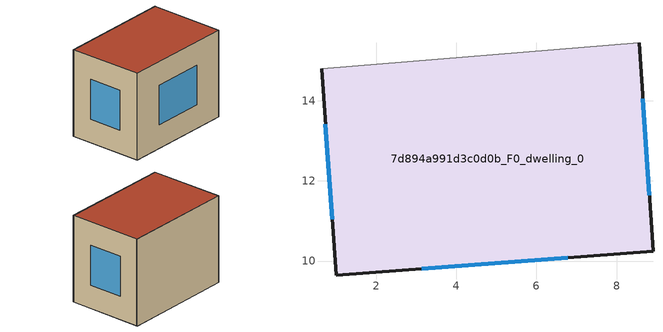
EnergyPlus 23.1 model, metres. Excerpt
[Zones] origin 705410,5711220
7d894a991d3c0d0b_F0_dwelling_0
 floor ground (EU_floor_Construction): 8.91,10.25 8.56,15.44 0.64,14.8 1.01,9.65 z0
 wall outside (EU_wall_Construction): 8.56,15.44 8.91,10.25 1.01,9.65 0.64,14.8 z0:6
 wall adiabatic (EU_wall_Construction): 0.64,14.8 8.56,15.44 z0:6
 window (EU_Window_Construction): 6.78,10.08 3.14,9.81 / 0.91,11.04 0.74,13.41 / 8.66,14.04 8.81,11.65 z1.62:4.38
 roof outside (EU_roof_Construction): 8.56,15.44 8.91,10.25 1.01,9.65 0.64,14.8 z6
shading: 8.58,15.41 0.64,14.8 z0:6
[Building]
EU S2 Campaign: North Axis=0; Terrain=City; Solar Distribution=FullExterior
[Site:Location]
London: Latitude=51.5; Longitude=-0.5; Time Zone=0; Elevation=25
[SizingPeriod:WeatherFileDays]
AnnualSizingPeriod: Begin Month=1; Begin Day of Month=1; End Month=12; End Day of Month=31; Day of Week for Start Day=Monday; Use Weather File Daylight Saving Period=No; Use Weather File Rain and Snow Indicators=No
[MATERIAL]
EU_InternalMass_Material: Roughness=MediumRough; Thickness=0.1; Conductivity=1; Density=1800; Specific Heat=900; Thermal Absorptance=0.9; Solar Absorptance=0.7; Visible Absorptance=0.7
[MATERIAL:NOMASS] Roughness=MediumRough; Thermal Absorptance=0.9; Solar Absorptance=0.7; Visible Absorptance=0.7
Name | Thermal Resistance
EU_wall_NoMass | 0.555556
EU_roof_NoMass | 0.510204
EU_floor_NoMass | 1.68919
[WINDOWMATERIAL:SIMPLEGLAZINGSYSTEM]
EU_Window_SimpleGlazing: UFactor=3.96; Solar Heat Gain Coefficient=0.85; Visible Transmittance=0.85
[CONSTRUCTION]
EU_wall_Construction: EU_wall_NoMass
EU_roof_Construction: EU_roof_NoMass
EU_floor_Construction: EU_floor_NoMass
EU_InternalMass_Construction: EU_InternalMass_Material
EU_Window_Construction: EU_Window_SimpleGlazing
[ZONE]
7d894a991d3c0d0b_F0_dwelling_0: Type=1; Multiplier=1; Ceiling Height=autocalculate; Volume=246.952; Floor Area=autocalculate; Part of Total Floor Area=Yes
[INTERNALMASS]
7d894a991d3c0d0b_F0_dwelling_0_EU_InternalMass: Construction=EU_InternalMass_Construction; Zone or ZoneList=7d894a991d3c0d0b_F0_dwelling_0; Surface Area=41.1591
[OTHEREQUIPMENT]
EU_Step8_InternalGain_7d894a991d3c0d0b_F0_dwelling_0_f000: Fuel Type=Electricity; Zone or ZoneList or Space or SpaceList=7d894a991d3c0d0b_F0_dwelling_0; Schedule=EU_Step8_GainSchedule_7d894a991d3c0d0b_F0_dwelling_0_f000; Design Level Calculation Method=Watts/Area; Power per Zone Floor Area=1; Fraction Latent=0; Fraction Radiant=0; Fraction Lost=0; Carbon Dioxide Generation Rate=0; EndUse Subcategory=EU_Step8_InternalGains
[ZONEVENTILATION:DESIGNFLOWRATE]
EU_ConstantAir_7d894a991d3c0d0b_F0_dwelling_0: Zone or ZoneList or Space or SpaceList=7d894a991d3c0d0b_F0_dwelling_0; Schedule=EU_AlwaysOn; Design Flow Rate Calculation Method=AirChanges/Hour; Air Changes per Hour=0.48; Ventilation Type=Natural; Fan Pressure Rise=0; Fan Total Efficiency=1; Constant Term Coefficient=1; Temperature Term Coefficient=0; Velocity Term Coefficient=0; Velocity Squared Term Coefficient=0; Minimum Indoor Temperature=-100; Maximum Indoor Temperature=100; Delta Temperature=-100; Minimum Outdoor Temperature=-100; Maximum Outdoor Temperature=100; Maximum Wind Speed=40
[HVACTEMPLATE:THERMOSTAT]
EU_HeatOnly_7d894a991d3c0d0b_F0_dwelling_0: Constant Heating Setpoint=20; Constant Cooling Setpoint=50
[HVACTEMPLATE:ZONE:IDEALLOADSAIRSYSTEM]
7d894a991d3c0d0b_F0_dwelling_0: Template Thermostat=EU_HeatOnly_7d894a991d3c0d0b_F0_dwelling_0; System Availability Schedule=EU_AlwaysOn; Maximum Heating Supply Air Temperature=50; Minimum Cooling Supply Air Temperature=13; Maximum Heating Supply Air Humidity Ratio=0.0156; Minimum Cooling Supply Air Humidity Ratio=0.0077; Heating Limit=NoLimit; Cooling Limit=NoLimit; Heating Availability Schedule=EU_AlwaysOn; Cooling Availability Schedule=EU_CoolingOff; Dehumidification Control Type=ConstantSensibleHeatRatio; Cooling Sensible Heat Ratio=0.7; Dehumidification Setpoint=60; Humidification Control Type=None; Humidification Setpoint=30; Outdoor Air Method=None; Outdoor Air Flow Rate per Person=0.00944; Outdoor Air Flow Rate per Zone Floor Area=0; Outdoor Air Flow Rate per Zone=0; Demand Controlled Ventilation Type=None; Outdoor Air Economizer Type=NoEconomizer; Heat Recovery Type=None; Sensible Heat Recovery Effectiveness=0.7; Latent Heat Recovery Effectiveness=0.65
[SIZING:ZONE]
7d894a991d3c0d0b_F0_dwelling_0: Zone Cooling Design Supply Air Temperature Input Method=SupplyAirTemperature; Zone Cooling Design Supply Air Temperature=13; Zone Heating Design Supply Air Temperature Input Method=SupplyAirTemperature; Zone Heating Design Supply Air Temperature=50; Zone Cooling Design Supply Air Humidity Ratio=0.008; Zone Heating Design Supply Air Humidity Ratio=0.008; Cooling Design Air Flow Method=DesignDay; Cooling Design Air Flow Rate=0; Cooling Minimum Air Flow per Zone Floor Area=0.000762; Cooling Minimum Air Flow=0; Cooling Minimum Air Flow Fraction=0.2; Heating Design Air Flow Method=DesignDay; Heating Design Air Flow Rate=0; Heating Maximum Air Flow per Zone Floor Area=0.002032; Heating Maximum Air Flow=0.141576; Heating Maximum Air Flow Fraction=0.3; Account for Dedicated Outdoor Air System=No; Dedicated Outdoor Air System Control Strategy=NeutralSupplyAir; Dedicated Outdoor Air Low Setpoint Temperature for Design=autosize; Dedicated Outdoor Air High Setpoint Temperature for Design=autosize; Zone Load Sizing Method=Sensible Load Only No Latent Load; Zone Latent Cooling Design Supply Air Humidity Ratio Input Method=HumidityRatioDifference; Zone Cooling Design Supply Air Humidity Ratio Difference=0.005; Zone Latent Heating Design Supply Air Humidity Ratio Input Method=HumidityRatioDifference; Zone Humidification Design Supply Air Humidity Ratio Difference=0.005
[SCHEDULE:CONSTANT]
Name | Hourly Value
EU_AlwaysOn | 1
EU_CoolingOff | 0
[SCHEDULE:FILE]
EU_Step8_GainSchedule_7d894a991d3c0d0b_F0_dwelling_0_f000: File=../../schedules/7d894a991d3c0d0b/7d894a991d3c0d0b_F0_dwelling_0_f000_gain.csv; Column Number=1; Rows to Skip at Top=0; Number of Hours of Data=8760; Column Separator=Comma; Interpolate to Timestep=No; Minutes per Item=60; Adjust Schedule for Daylight Savings=Yes
